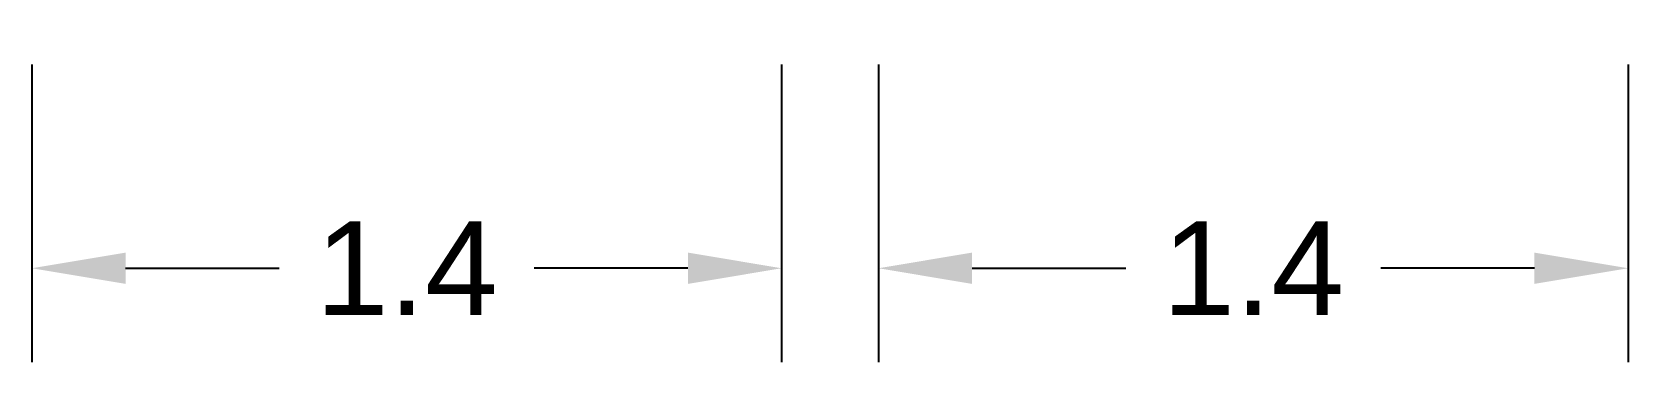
# Model space of a CAD drawing. Header units: metres. Extents: x -438 to -108, y 54494 to 54569.
# Drawn here: x -191.259 to -188.19, y 54551.152 to 54551.786 of the extents above; entities that cross this region are included whole.
import ezdxf

# ---------------------------------------------------------------- set-up
doc = ezdxf.new("R2010")
doc.units = ezdxf.units.M
doc.header["$MEASUREMENT"] = 0
doc.layers.add('text2', color=240, linetype='Continuous', lineweight=9)
doc.styles.get("Standard").update_dxf_attribs({"font": 'arial.ttf'})
doc.dimstyles.new('Copy of Standard', dxfattribs={"dimtxt": 0.18, "dimasz": 0.18, "dimexe": 0.18, "dimexo": 0.0625, "dimgap": 0.09, "dimtad": 0, "dimtih": 1, "dimtoh": 1, "dimdec": 1, "dimzin": 0, "dimdsep": 46, "dimtxsty": 'Standard', "dimcen": 0.09, "dimadec": 0, "dimazin": 0, "dimtfac": 1, "dimtdec": 1, "dimtofl": 0, "dimtmove": 0, "dimatfit": 3, "dimfxl": 1, "dimtolj": 1, "dimtzin": 0, "dimarcsym": 0})

# ---------------------------------------------------------------- blocks, each defined once
blk = doc.blocks.new('*D74')
at = {"layer": 'Defpoints', "color": 0, "transparency": 16777216}
for p in [(-191.2588, 54551.7857), (-189.8176, 54551.7857), (-189.8176, 54551.3322)]:
    blk.add_point(p, dxfattribs=at)
at = {"layer": 'text2', "color": 0, "lineweight": -2, "transparency": 16777216}
for p, q in [((-191.2588, 54551.7232), (-191.2588, 54551.1522)), ((-189.8176, 54551.7232), (-189.8176, 54551.1522)), ((-191.0788, 54551.3322), (-190.7832, 54551.3322)), ((-189.9976, 54551.3322), (-190.2932, 54551.3322))]:
    blk.add_line(p, q, dxfattribs=at)
at = {"layer": 'text2', "color": 0, "transparency": 16777216}
for points in [[(-191.0788, 54551.3622), (-191.0788, 54551.3022), (-191.2588, 54551.3322)], [(-189.9976, 54551.3622), (-189.9976, 54551.3022), (-189.8176, 54551.3322)]]:
    blk.add_solid(points, dxfattribs=at)
at = {"layer": 'text2', "color": 0, "transparency": 16777216, "insert": (-190.5382, 54551.3322), "char_height": 0.18, "attachment_point": 5}
blk.add_mtext('\\A1;1.4', dxfattribs=at)
blk = doc.blocks.new('*D75')
at = {"layer": 'Defpoints', "color": 0, "transparency": 16777216}
for p in [(-189.6315, 54551.7857), (-188.1903, 54551.7857), (-188.1903, 54551.3322)]:
    blk.add_point(p, dxfattribs=at)
at = {"layer": 'text2', "color": 0, "lineweight": -2, "transparency": 16777216}
for p, q in [((-189.6315, 54551.7232), (-189.6315, 54551.1522)), ((-188.1903, 54551.7232), (-188.1903, 54551.1522)), ((-189.4515, 54551.3322), (-189.1559, 54551.3322)), ((-188.3703, 54551.3322), (-188.6659, 54551.3322))]:
    blk.add_line(p, q, dxfattribs=at)
at = {"layer": 'text2', "color": 0, "transparency": 16777216}
for points in [[(-189.4515, 54551.3622), (-189.4515, 54551.3022), (-189.6315, 54551.3322)], [(-188.3703, 54551.3622), (-188.3703, 54551.3022), (-188.1903, 54551.3322)]]:
    blk.add_solid(points, dxfattribs=at)
at = {"layer": 'text2', "color": 0, "transparency": 16777216, "insert": (-188.9109, 54551.3322), "char_height": 0.18, "attachment_point": 5}
blk.add_mtext('\\A1;1.4', dxfattribs=at)

msp = doc.modelspace()

# ---------------------------------------------------------------- dimensions: what is measured, and where the dimension line sits
at = {"layer": 'text2'}
for base, p1, p2, picture, middle in [((-189.81764, 54551.33222), (-191.2588, 54551.78567), (-189.81764, 54551.78567), '*D74', (-190.53822, 54551.33222)), ((-188.19032, 54551.33222), (-189.63147, 54551.78567), (-188.19032, 54551.78567), '*D75', (-188.91089, 54551.33222))]:
    dim = msp.add_linear_dim(base=base, p1=p1, p2=p2, dimstyle='Copy of Standard', dxfattribs=at)
    dim.commit()
    dim.dimension.update_dxf_attribs({"geometry": picture, "text_midpoint": middle, "dimtype": 160})

doc.saveas('drawing.dxf')
